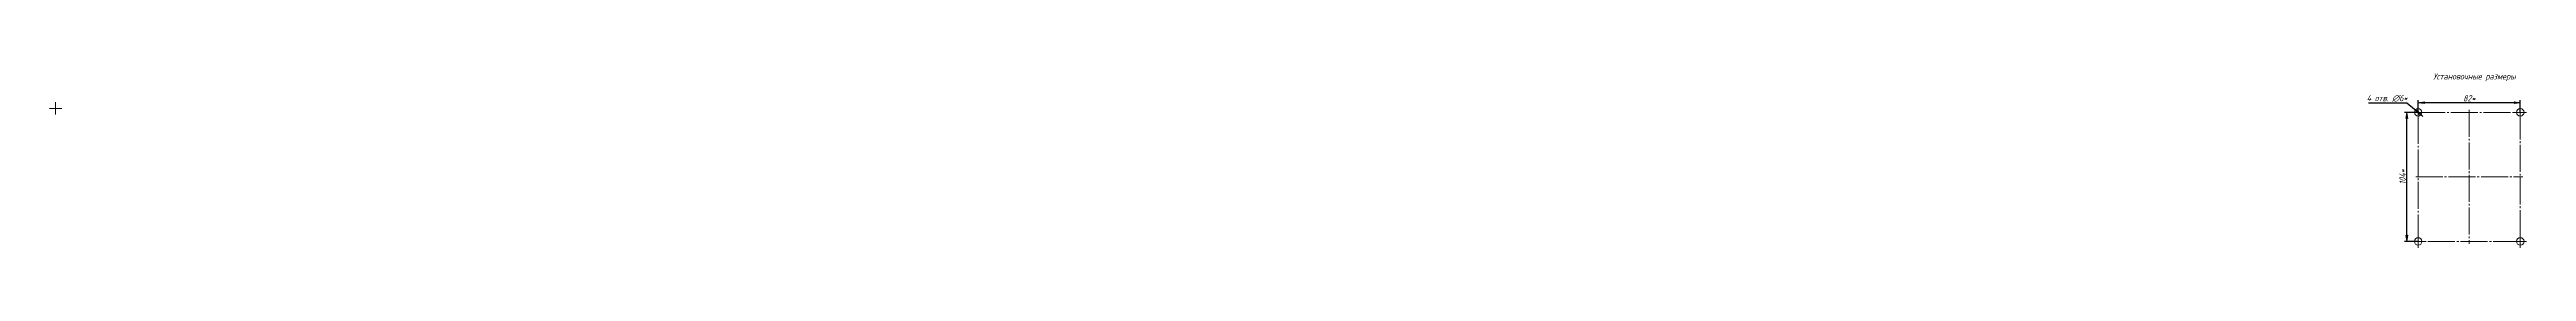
# Model space of a CAD drawing. Header units: millimetres. Extents: x -330 to 1659, y 2074 to 2214.
import ezdxf

# ---------------------------------------------------------------- set-up
doc = ezdxf.new("R2010")
doc.units = ezdxf.units.MM
for name, pattern in [('K5LT32768', [0]), ('K5LT_AXLED', [26.227272, 21.727272, -1.5, 1.5, -1.5]), ('K5LT_THIN', [0])]:
    doc.linetypes.add(name, pattern=pattern)
doc.layers.add('Системный слой', color=7, linetype='Continuous')
doc.styles.add('KDIMTEXTSTYLE', font='GOST_AU.SHX', dxfattribs={"width": 0.96, "oblique": 15, "height": 5})
doc.styles.add('KTEXTSTYLE', font='GOST_AU.SHX', dxfattribs={"width": 0.96, "height": 5})
doc.dimstyles.new('KDIMSTYLE (1.00)', dxfattribs={"dimtxt": 5, "dimasz": 1, "dimexe": 2, "dimexo": 0, "dimgap": 1, "dimtad": 1, "dimtxsty": 'KDIMTEXTSTYLE', "dimsah": 1, "dimcen": 0, "dimdle": 1, "dimazin": 3, "dimtfac": 0.667, "dimtmove": 0, "dimatfit": 3, "dimtvp": 1, "dimarcsym": 0})

# ---------------------------------------------------------------- blocks, each defined once
blk = doc.blocks.new('U354')
at = {"layer": 'Системный слой', "color": 30, "linetype": 'K5LT_AXLED', "lineweight": 18, "true_color": 0xff8000}
for p, q in [((7952.7, -263.4), (8034.7, -263.4)), ((7952.7, -367.4), (7952.7, -263.4)), ((8034.7, -263.4), (8034.7, -367.4)), ((8034.7, -367.4), (7952.7, -367.4))]:
    blk.add_line(p, q, dxfattribs=at)
blk = doc.blocks.new('U355')
at = {"layer": 'Системный слой', "color": 30, "linetype": 'K5LT_AXLED', "lineweight": 18, "true_color": 0xff8000}
for q in [(7952.7, -258.4), (7947.7, -263.4), (7952.7, -268.4), (7957.7, -263.4)]:
    blk.add_line((7952.7, -263.4), q, dxfattribs=at)
blk = doc.blocks.new('U356')
at = {"layer": 'Системный слой', "color": 30, "linetype": 'K5LT_AXLED', "lineweight": 18, "true_color": 0xff8000}
for q in [(8034.7, -258.4), (8029.7, -263.4), (8039.7, -263.4), (8034.7, -268.4)]:
    blk.add_line((8034.7, -263.4), q, dxfattribs=at)
blk = doc.blocks.new('U357')
at = {"layer": 'Системный слой', "color": 30, "linetype": 'K5LT_AXLED', "lineweight": 18, "true_color": 0xff8000}
for q in [(8029.7, -367.4), (8034.7, -362.4), (8039.7, -367.4), (8034.7, -372.4)]:
    blk.add_line((8034.7, -367.4), q, dxfattribs=at)
blk = doc.blocks.new('U358')
at = {"layer": 'Системный слой', "color": 30, "linetype": 'K5LT_AXLED', "lineweight": 18, "true_color": 0xff8000}
for q in [(7947.7, -367.4), (7952.7, -362.4), (7952.7, -372.4), (7957.7, -367.4)]:
    blk.add_line((7952.7, -367.4), q, dxfattribs=at)
blk = doc.blocks.new('KDIMARROW_01')
at = {"layer": 'Системный слой'}
blk.add_hatch(color=0, dxfattribs=at).paths.add_polyline_path([(0, 0), (-5, 0.7), (-4.5, 0), (-5, -0.7)])
at = {"layer": 'Системный слой', "color": 0, "linetype": 'K5LT_THIN', "lineweight": 18}
for p, q in [((-4.5, 0), (-5, 0.7)), ((-5, 0.7), (0, 0)), ((0, 0), (-5, -0.7)), ((-5, -0.7), (-4.5, 0)), ((0, 0), (-1, 0))]:
    blk.add_line(p, q, dxfattribs=at)
blk = doc.blocks.new('*D20')
at = {"layer": 'Defpoints', "color": 0, "transparency": 16777216}
for p in [(-41, 59.8), (-41, 52), (41, 52)]:
    blk.add_point(p, dxfattribs=at)
at = {"layer": 'Системный слой', "color": 0, "lineweight": -2, "transparency": 16777216}
for p, q in [((-41, 52), (-41, 61.8)), ((40, 59.8), (-40, 59.8)), ((41, 52), (41, 61.8))]:
    blk.add_line(p, q, dxfattribs=at)
at = {"layer": 'Системный слой', "color": 0, "lineweight": -2, "transparency": 16777216, "rotation": 180}
blk.add_blockref('KDIMARROW_01', (-41, 59.8), dxfattribs=at)
at = {"layer": 'Системный слой', "color": 0, "lineweight": -2, "transparency": 16777216}
blk.add_blockref('KDIMARROW_01', (41, 59.8), dxfattribs=at)
at = {"layer": 'Системный слой', "color": 7, "transparency": 16777216, "insert": (0, 63.3), "char_height": 5, "attachment_point": 5, "style": 'KDIMTEXTSTYLE'}
blk.add_mtext('\\A1;\\H5.0;\\W0.965;\\Q15;82\\H5.0;\\W0.965;\\Q15;\\Q15;*', dxfattribs=at)
blk = doc.blocks.new('*D21')
at = {"layer": 'Defpoints', "color": 0, "transparency": 16777216}
for p in [(-50.1, 52), (-41, 52), (-41, -52)]:
    blk.add_point(p, dxfattribs=at)
at = {"layer": 'Системный слой', "color": 0, "lineweight": -2, "transparency": 16777216}
for p, q in [((-41, 52), (-52.1, 52)), ((-50.1, -51), (-50.1, 51)), ((-41, -52), (-52.1, -52))]:
    blk.add_line(p, q, dxfattribs=at)
for p, rotation in [((-50.1, 52), 90), ((-50.1, -52), 270)]:
    blk.add_blockref('KDIMARROW_01', p, dxfattribs=dict(at, rotation=rotation))
at = {"layer": 'Системный слой', "color": 7, "transparency": 16777216, "insert": (-53.6, 0), "char_height": 5, "attachment_point": 5, "rotation": 90, "style": 'KDIMTEXTSTYLE'}
blk.add_mtext('\\A1;\\H5.0;\\W0.965;\\Q15;104\\H5.0;\\W0.965;\\Q15;\\Q15;*', dxfattribs=at)
blk = doc.blocks.new('KDIMARROW_02')
at = {"layer": 'Системный слой'}
blk.add_hatch(color=0, dxfattribs=at).paths.add_polyline_path([(4.5, 0), (5, 0.7), (0, 0), (5, -0.7)])
at = {"layer": 'Системный слой', "color": 0, "linetype": 'K5LT_THIN', "lineweight": 18}
for p, q in [((0, 0), (-1, 0)), ((5, 0.7), (0, 0)), ((0, 0), (5, -0.7)), ((0, 0), (7, 0)), ((4.5, 0), (5, 0.7)), ((5, -0.7), (4.5, 0))]:
    blk.add_line(p, q, dxfattribs=at)
blk = doc.blocks.new('*D22')
at = {"layer": 'Defpoints', "color": 0, "transparency": 16777216}
for p in [(-43.3, 54), (-38.7, 50)]:
    blk.add_point(p, dxfattribs=at)
at = {"layer": 'Системный слой', "color": 0, "lineweight": -2, "transparency": 16777216}
for p, q in [((-80.9, 59.8), (-50.1, 59.8)), ((-50.1, 59.8), (-44, 54.6)), ((-38.7, 50), (-43.3, 54)), ((-38, 49.4), (-37.2, 48.7))]:
    blk.add_line(p, q, dxfattribs=at)
for p, rotation in [((-38.7, 50), 139.3923801947676), ((-43.3, 54), 319.3923801947676)]:
    blk.add_blockref('KDIMARROW_02', p, dxfattribs=dict(at, rotation=rotation))
at = {"layer": 'Системный слой', "color": 7, "transparency": 16777216, "insert": (-66, 63.3), "char_height": 5, "attachment_point": 5, "style": 'KDIMTEXTSTYLE'}
blk.add_mtext('\\A1;\\H5.0;\\W0.965;\\Q15;\\Q15;4 отв. \\H5.0;\\W0.965;\\Q15;∅6\\H5.0;\\W0.965;\\Q15;\\Q15;*', dxfattribs=at)
blk = doc.blocks.new('U40')
at = {"layer": 'Системный слой', "color": 30, "linetype": 'K5LT_AXLED', "lineweight": 18, "true_color": 0xff8000}
for q in [(-943.3, -285.4), (-938.3, -280.4), (-933.3, -285.4), (-938.3, -290.4)]:
    blk.add_line((-938.3, -285.4), q, dxfattribs=at)
blk = doc.blocks.new('VP.121209_installation_dimensions')
at = {"layer": 'Системный слой', "color": 30, "linetype": 'K5LT_AXLED', "lineweight": 18, "true_color": 0xff8000}
for p, q in [((0, 54), (0, -54)), ((-43, 0), (43, 0))]:
    blk.add_line(p, q, dxfattribs=at)
at = {"layer": 'Системный слой', "color": 51, "linetype": 'K5LT32768', "lineweight": 9, "true_color": 0xffff52}
for centre in [(-41, 52), (41, 52), (-41, -52), (41, -52)]:
    blk.add_circle(centre, 3, dxfattribs=at)
at = {"layer": 'Системный слой'}
for name in ['U355', 'U354', 'U356', 'U358', 'U357']:
    blk.add_blockref(name, (-7993.72, 315.367), dxfattribs=at)
at = {"layer": 'Системный слой', "color": 7, "insert": (-29.102, 83.468), "char_height": 2.5, "attachment_point": 1, "style": 'KTEXTSTYLE'}
blk.add_mtext('\\H3.5;\\W0.965;\\Q15;\\Q15;\\H5.00;Установочные размеры', dxfattribs=at)
at = {"layer": 'Системный слой', "color": 7}
dim = blk.add_diameter_dim_2p(p1=(-38.722, 50.047), p2=(-43.278, 53.953), dimstyle='KDIMSTYLE (1.00)', override={"dimtih": 1, "dimtoh": 1, "dimpost": '\\H5.0;\\W0.965;\\Q15;\\Q15;4 отв. \\H5.0;\\W0.965;\\Q15;∅<>\\H5.0;\\W0.965;\\Q15;\\Q15;*', "dimblk1": 'KDIMARROW_02', "dimblk2": 'KDIMARROW_02', "dimclrt": 7, "dimtmove": 1, "dimatfit": 2, "dimtolj": 1}, dxfattribs=at)
dim.commit()
dim.dimension.update_dxf_attribs({"geometry": '*D22', "text_midpoint": (-50.091, 59.794), "dimtype": 163})
dim = blk.add_linear_dim(base=(-41, 59.794), p1=(41, 52), p2=(-41, 52), dimstyle='KDIMSTYLE (1.00)', override={"dimexo": 0, "dimpost": '\\H5.0;\\W0.965;\\Q15;<>\\H5.0;\\W0.965;\\Q15;\\Q15;*', "dimblk1": 'KDIMARROW_01', "dimblk2": 'KDIMARROW_01', "dimse1": 0, "dimse2": 0, "dimclrt": 7, "dimtolj": 1}, dxfattribs=at)
dim.commit()
dim.dimension.update_dxf_attribs({"geometry": '*D20', "text_midpoint": (0, 59.794), "dimtype": 160})
dim = blk.add_linear_dim(base=(-50.091, 52), p1=(-41, -52), p2=(-41, 52), angle=90, dimstyle='KDIMSTYLE (1.00)', override={"dimexo": 0, "dimpost": '\\H5.0;\\W0.965;\\Q15;<>\\H5.0;\\W0.965;\\Q15;\\Q15;*', "dimblk1": 'KDIMARROW_01', "dimblk2": 'KDIMARROW_01', "dimse1": 0, "dimse2": 0, "dimclrt": 7, "dimtolj": 1}, dxfattribs=at)
dim.commit()
dim.dimension.update_dxf_attribs({"geometry": '*D21', "text_midpoint": (-50.091, 0), "dimtype": 160})

msp = doc.modelspace()

# ---------------------------------------------------------------- block references
msp.add_blockref('U40', (613, 2471.4))
at = {"layer": 'Системный слой'}
msp.add_blockref('VP.121209_installation_dimensions', (1613.3, 2130.8), dxfattribs=at)

doc.saveas('drawing.dxf')
